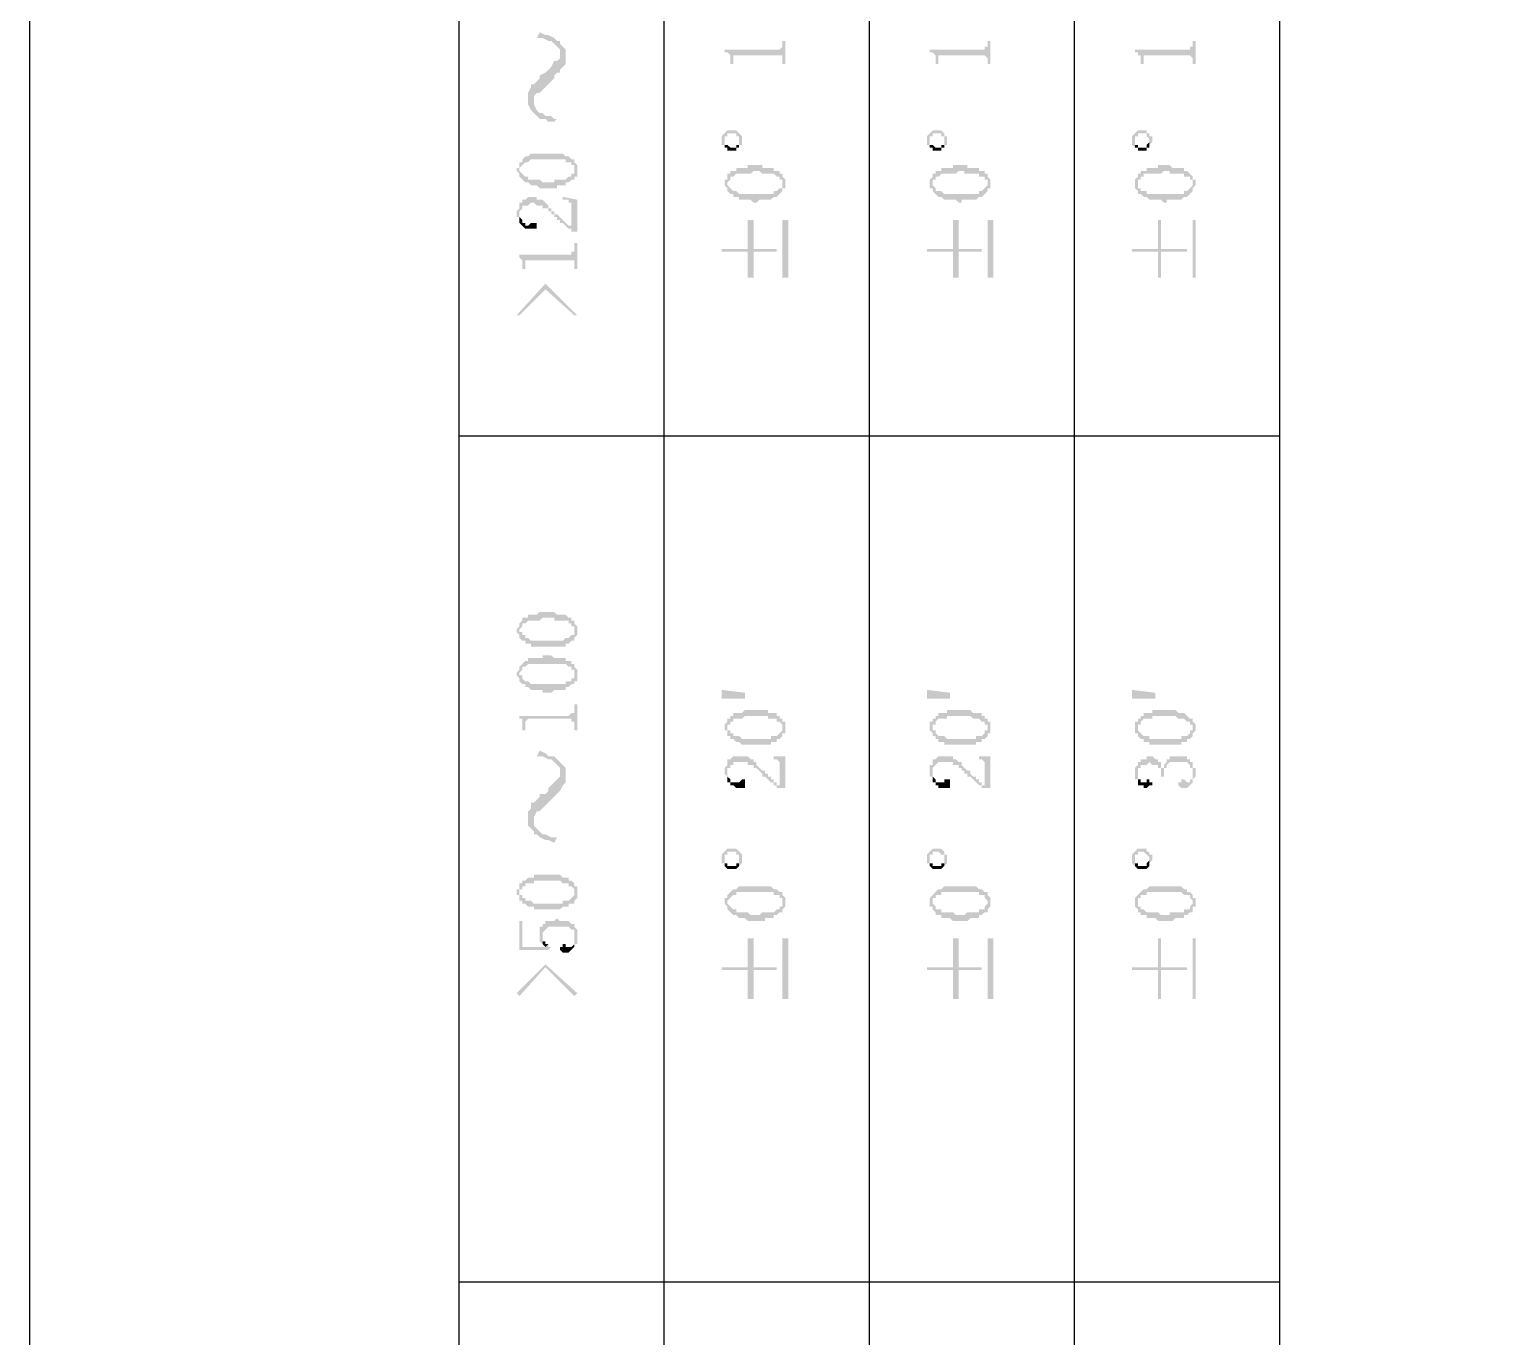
# Model space of a CAD drawing. Header units: inches. Extents: x 3613 to 8393, y -2205 to -794.
# Drawn here: x 4076.93 to 4099.86, y -1608.39 to -1587.97 of the extents above; entities that cross this region are included whole.
import ezdxf

# ---------------------------------------------------------------- set-up
doc = ezdxf.new("R2010")
doc.units = ezdxf.units.IN
doc.header["$MEASUREMENT"] = 0

msp = doc.modelspace()

# ---------------------------------------------------------------- hatches: boundary and pattern name
at = {"transparency": 33554559}
for points in [[(4084.852, -1588.101), (4084.942, -1588.101), (4085.032, -1588.147), (4085.077, -1588.147), (4085.123, -1588.192), (4085.123, -1588.192), (4085.168, -1588.237), (4085.213, -1588.282), (4085.213, -1588.643), (4085.213, -1588.598), (4085.258, -1588.553), (4085.303, -1588.508), (4085.303, -1588.282), (4085.258, -1588.237), (4085.213, -1588.192), (4085.213, -1588.147), (4085.168, -1588.147), (4085.123, -1588.101), (4085.032, -1588.056), (4084.987, -1588.056), (4084.897, -1588.011)], [(4087.785, -1588.282), (4087.785, -1588.327), (4087.83, -1588.327), (4087.876, -1588.372), (4087.876, -1588.417), (4087.876, -1588.508), (4087.921, -1588.508), (4087.921, -1588.417), (4087.921, -1588.372), (4088.688, -1588.372), (4088.688, -1588.417), (4088.688, -1588.508), (4088.733, -1588.508), (4088.733, -1588.147), (4088.688, -1588.147), (4088.688, -1588.192), (4088.688, -1588.237), (4088.688, -1588.237), (4088.643, -1588.282), (4088.598, -1588.282)], [(4090.99, -1588.282), (4090.99, -1588.327), (4091.035, -1588.327), (4091.08, -1588.372), (4091.08, -1588.417), (4091.08, -1588.508), (4091.125, -1588.508), (4091.125, -1588.417), (4091.125, -1588.372), (4091.847, -1588.372), (4091.892, -1588.417), (4091.892, -1588.508), (4091.937, -1588.508), (4091.937, -1588.147), (4091.892, -1588.147), (4091.892, -1588.192), (4091.892, -1588.237), (4091.847, -1588.237), (4091.847, -1588.282), (4091.802, -1588.282)], [(4094.194, -1588.282), (4094.194, -1588.327), (4094.239, -1588.327), (4094.239, -1588.372), (4094.284, -1588.372), (4094.284, -1588.417), (4094.284, -1588.508), (4094.329, -1588.508), (4094.329, -1588.417), (4094.329, -1588.372), (4095.052, -1588.372), (4095.097, -1588.417), (4095.097, -1588.508), (4095.142, -1588.508), (4095.142, -1588.147), (4095.097, -1588.147), (4095.097, -1588.192), (4095.097, -1588.237), (4095.052, -1588.237), (4095.052, -1588.282), (4095.006, -1588.282)], [(4084.716, -1589.049), (4084.716, -1589.14), (4084.761, -1589.23), (4084.807, -1589.275), (4084.807, -1589.094), (4084.807, -1589.004), (4084.852, -1588.959), (4084.897, -1588.959), (4084.942, -1588.914), (4084.987, -1588.869), (4085.032, -1588.824), (4085.077, -1588.778), (4085.123, -1588.733), (4085.123, -1588.688), (4085.168, -1588.643), (4085.213, -1588.643), (4085.213, -1588.372), (4085.213, -1588.417), (4085.168, -1588.463), (4085.123, -1588.463), (4085.077, -1588.553), (4085.032, -1588.598), (4085.032, -1588.598), (4084.987, -1588.643), (4084.897, -1588.688), (4084.897, -1588.733), (4084.852, -1588.778), (4084.807, -1588.824), (4084.761, -1588.824), (4084.761, -1588.869), (4084.716, -1588.959), (4084.716, -1589.004)], [(4084.807, -1589.275), (4084.807, -1589.275), (4084.852, -1589.32), (4084.897, -1589.365), (4084.987, -1589.365), (4085.032, -1589.41), (4085.123, -1589.41), (4085.168, -1589.365), (4085.123, -1589.365), (4085.077, -1589.32), (4084.987, -1589.32), (4084.942, -1589.275), (4084.897, -1589.275), (4084.852, -1589.23), (4084.807, -1589.14), (4084.807, -1589.094)], [(4087.74, -1589.681), (4087.74, -1589.726), (4087.74, -1589.771), (4087.785, -1589.771), (4087.785, -1589.816), (4087.785, -1589.681), (4087.785, -1589.636), (4087.83, -1589.636), (4087.83, -1589.591), (4087.966, -1589.591), (4087.966, -1589.636), (4088.011, -1589.636), (4088.011, -1589.681), (4088.011, -1589.816), (4088.011, -1589.771), (4088.056, -1589.771), (4088.056, -1589.726), (4088.056, -1589.681), (4088.056, -1589.636), (4088.056, -1589.636), (4088.011, -1589.591), (4088.011, -1589.591), (4087.966, -1589.546), (4087.83, -1589.546), (4087.785, -1589.591), (4087.785, -1589.591), (4087.74, -1589.636)], [(4090.945, -1589.681), (4090.945, -1589.726), (4090.945, -1589.771), (4090.99, -1589.771), (4090.99, -1589.816), (4090.99, -1589.681), (4090.99, -1589.636), (4091.035, -1589.636), (4091.035, -1589.591), (4091.17, -1589.591), (4091.17, -1589.636), (4091.215, -1589.636), (4091.215, -1589.681), (4091.215, -1589.816), (4091.215, -1589.771), (4091.26, -1589.771), (4091.26, -1589.726), (4091.26, -1589.681), (4091.26, -1589.636), (4091.215, -1589.636), (4091.215, -1589.591), (4091.215, -1589.591), (4091.17, -1589.546), (4091.035, -1589.546), (4090.99, -1589.591), (4090.99, -1589.591), (4090.945, -1589.636)], [(4094.149, -1589.681), (4094.149, -1589.726), (4094.149, -1589.771), (4094.149, -1589.771), (4094.194, -1589.816), (4094.194, -1589.681), (4094.194, -1589.636), (4094.239, -1589.636), (4094.239, -1589.591), (4094.375, -1589.591), (4094.375, -1589.636), (4094.375, -1589.636), (4094.42, -1589.681), (4094.42, -1589.816), (4094.42, -1589.771), (4094.42, -1589.771), (4094.465, -1589.726), (4094.465, -1589.681), (4094.465, -1589.636), (4094.42, -1589.636), (4094.42, -1589.591), (4094.375, -1589.591), (4094.375, -1589.546), (4094.239, -1589.546), (4094.194, -1589.591), (4094.194, -1589.591), (4094.149, -1589.636)], [(4087.785, -1589.816), (4087.83, -1589.816), (4087.83, -1589.862), (4087.966, -1589.862), (4087.966, -1589.816), (4088.011, -1589.816), (4088.011, -1589.681), (4088.011, -1589.726), (4088.011, -1589.771), (4087.966, -1589.771), (4087.966, -1589.816), (4087.876, -1589.816), (4087.83, -1589.771), (4087.785, -1589.771), (4087.785, -1589.681), (4087.785, -1589.681)], [(4090.99, -1589.816), (4091.035, -1589.816), (4091.035, -1589.862), (4091.17, -1589.862), (4091.17, -1589.816), (4091.215, -1589.816), (4091.215, -1589.681), (4091.215, -1589.726), (4091.215, -1589.771), (4091.17, -1589.771), (4091.17, -1589.816), (4091.08, -1589.816), (4091.035, -1589.771), (4090.99, -1589.771), (4090.99, -1589.681), (4090.99, -1589.681)], [(4094.194, -1589.816), (4094.239, -1589.816), (4094.239, -1589.862), (4094.375, -1589.862), (4094.375, -1589.816), (4094.42, -1589.816), (4094.42, -1589.681), (4094.42, -1589.726), (4094.42, -1589.726), (4094.375, -1589.771), (4094.375, -1589.816), (4094.239, -1589.816), (4094.239, -1589.771), (4094.194, -1589.771), (4094.194, -1589.681), (4094.194, -1589.681)], [(4084.536, -1590.178), (4084.536, -1590.178), (4084.581, -1590.223), (4084.581, -1590.268), (4084.581, -1590.132), (4084.581, -1590.132), (4084.626, -1590.087), (4084.626, -1590.087), (4084.671, -1590.042), (4084.716, -1590.042), (4084.761, -1589.997), (4085.303, -1589.997), (4085.303, -1590.042), (4085.393, -1590.042), (4085.393, -1590.087), (4085.438, -1590.087), (4085.438, -1590.132), (4085.438, -1590.178), (4085.438, -1589.997), (4085.393, -1589.997), (4085.348, -1589.952), (4085.303, -1589.952), (4085.258, -1589.907), (4084.761, -1589.907), (4084.716, -1589.952), (4084.671, -1589.952), (4084.626, -1589.997), (4084.626, -1590.042), (4084.581, -1590.042), (4084.581, -1590.132), (4084.536, -1590.132)], [(4084.581, -1590.268), (4084.626, -1590.313), (4084.626, -1590.313), (4084.671, -1590.358), (4084.716, -1590.358), (4084.761, -1590.403), (4084.852, -1590.403), (4084.897, -1590.448), (4085.168, -1590.448), (4085.168, -1590.403), (4085.303, -1590.403), (4085.303, -1590.358), (4085.348, -1590.358), (4085.393, -1590.313), (4085.438, -1590.313), (4085.438, -1590.268), (4085.484, -1590.268), (4085.484, -1590.223), (4085.484, -1590.178), (4085.484, -1590.132), (4085.484, -1590.087), (4085.484, -1590.087), (4085.438, -1590.042), (4085.438, -1590.178), (4085.438, -1590.223), (4085.393, -1590.223), (4085.393, -1590.268), (4085.348, -1590.268), (4085.303, -1590.313), (4085.123, -1590.313), (4085.123, -1590.358), (4084.942, -1590.358), (4084.897, -1590.313), (4084.716, -1590.313), (4084.716, -1590.268), (4084.671, -1590.268), (4084.626, -1590.223), (4084.626, -1590.223), (4084.581, -1590.178), (4084.581, -1590.178)], [(4087.785, -1590.358), (4087.785, -1590.403), (4087.785, -1590.403), (4087.83, -1590.448), (4087.83, -1590.493), (4087.83, -1590.358), (4087.83, -1590.358), (4087.876, -1590.313), (4087.876, -1590.268), (4087.921, -1590.268), (4087.966, -1590.223), (4088.191, -1590.223), (4088.237, -1590.178), (4088.327, -1590.178), (4088.372, -1590.223), (4088.553, -1590.223), (4088.598, -1590.268), (4088.643, -1590.268), (4088.643, -1590.313), (4088.688, -1590.313), (4088.688, -1590.358), (4088.688, -1590.223), (4088.643, -1590.223), (4088.643, -1590.178), (4088.553, -1590.178), (4088.553, -1590.132), (4088.372, -1590.132), (4088.372, -1590.087), (4088.146, -1590.087), (4088.146, -1590.132), (4087.966, -1590.132), (4087.966, -1590.178), (4087.876, -1590.178), (4087.876, -1590.223), (4087.83, -1590.223), (4087.83, -1590.268), (4087.83, -1590.313), (4087.785, -1590.313)], [(4087.83, -1590.493), (4087.876, -1590.539), (4087.921, -1590.539), (4087.921, -1590.584), (4088.011, -1590.584), (4088.011, -1590.629), (4088.191, -1590.629), (4088.237, -1590.674), (4088.282, -1590.674), (4088.327, -1590.629), (4088.507, -1590.629), (4088.553, -1590.584), (4088.598, -1590.584), (4088.643, -1590.539), (4088.643, -1590.539), (4088.688, -1590.493), (4088.688, -1590.448), (4088.733, -1590.448), (4088.733, -1590.403), (4088.733, -1590.358), (4088.733, -1590.313), (4088.733, -1590.313), (4088.688, -1590.268), (4088.688, -1590.403), (4088.688, -1590.448), (4088.643, -1590.448), (4088.598, -1590.493), (4088.553, -1590.493), (4088.553, -1590.539), (4088.011, -1590.539), (4087.966, -1590.493), (4087.921, -1590.493), (4087.876, -1590.448), (4087.876, -1590.448), (4087.83, -1590.403), (4087.83, -1590.358)], [(4090.99, -1590.358), (4090.99, -1590.403), (4090.99, -1590.448), (4091.035, -1590.448), (4091.035, -1590.493), (4091.035, -1590.358), (4091.035, -1590.313), (4091.08, -1590.313), (4091.08, -1590.268), (4091.125, -1590.268), (4091.17, -1590.223), (4091.396, -1590.223), (4091.441, -1590.178), (4091.531, -1590.178), (4091.531, -1590.223), (4091.757, -1590.223), (4091.757, -1590.268), (4091.847, -1590.268), (4091.847, -1590.313), (4091.892, -1590.313), (4091.892, -1590.358), (4091.892, -1590.223), (4091.847, -1590.223), (4091.847, -1590.178), (4091.757, -1590.178), (4091.757, -1590.132), (4091.576, -1590.132), (4091.576, -1590.087), (4091.351, -1590.087), (4091.351, -1590.132), (4091.17, -1590.132), (4091.17, -1590.178), (4091.08, -1590.178), (4091.08, -1590.223), (4091.035, -1590.223), (4091.035, -1590.268), (4091.035, -1590.268), (4090.99, -1590.313)], [(4091.035, -1590.493), (4091.08, -1590.539), (4091.08, -1590.539), (4091.125, -1590.584), (4091.17, -1590.584), (4091.215, -1590.629), (4091.396, -1590.629), (4091.441, -1590.674), (4091.486, -1590.674), (4091.486, -1590.629), (4091.712, -1590.629), (4091.757, -1590.584), (4091.802, -1590.584), (4091.847, -1590.539), (4091.847, -1590.539), (4091.892, -1590.493), (4091.892, -1590.448), (4091.937, -1590.448), (4091.937, -1590.403), (4091.937, -1590.358), (4091.937, -1590.313), (4091.937, -1590.313), (4091.892, -1590.268), (4091.892, -1590.403), (4091.892, -1590.403), (4091.847, -1590.448), (4091.847, -1590.448), (4091.802, -1590.493), (4091.757, -1590.493), (4091.757, -1590.539), (4091.215, -1590.539), (4091.17, -1590.493), (4091.08, -1590.493), (4091.08, -1590.448), (4091.08, -1590.448), (4091.035, -1590.403), (4091.035, -1590.358)], [(4094.194, -1590.358), (4094.194, -1590.403), (4094.194, -1590.448), (4094.194, -1590.448), (4094.239, -1590.493), (4094.239, -1590.358), (4094.239, -1590.313), (4094.284, -1590.313), (4094.284, -1590.268), (4094.329, -1590.268), (4094.329, -1590.223), (4094.6, -1590.223), (4094.645, -1590.178), (4094.736, -1590.178), (4094.736, -1590.223), (4094.961, -1590.223), (4094.961, -1590.268), (4095.052, -1590.268), (4095.052, -1590.313), (4095.097, -1590.313), (4095.097, -1590.358), (4095.097, -1590.268), (4095.052, -1590.223), (4095.052, -1590.223), (4095.006, -1590.178), (4094.961, -1590.178), (4094.961, -1590.132), (4094.781, -1590.132), (4094.736, -1590.087), (4094.555, -1590.087), (4094.555, -1590.132), (4094.375, -1590.132), (4094.375, -1590.178), (4094.284, -1590.178), (4094.284, -1590.223), (4094.239, -1590.223), (4094.239, -1590.268), (4094.239, -1590.268), (4094.194, -1590.313)], [(4094.239, -1590.493), (4094.239, -1590.539), (4094.284, -1590.539), (4094.329, -1590.584), (4094.375, -1590.584), (4094.42, -1590.629), (4094.6, -1590.629), (4094.645, -1590.674), (4094.691, -1590.674), (4094.691, -1590.629), (4094.916, -1590.629), (4094.961, -1590.584), (4095.006, -1590.584), (4095.052, -1590.539), (4095.052, -1590.539), (4095.097, -1590.493), (4095.097, -1590.448), (4095.097, -1590.448), (4095.142, -1590.403), (4095.142, -1590.358), (4095.142, -1590.313), (4095.097, -1590.313), (4095.097, -1590.268), (4095.097, -1590.403), (4095.097, -1590.403), (4095.052, -1590.448), (4095.052, -1590.448), (4095.006, -1590.493), (4094.961, -1590.493), (4094.961, -1590.539), (4094.375, -1590.539), (4094.375, -1590.493), (4094.284, -1590.493), (4094.284, -1590.448), (4094.239, -1590.448), (4094.239, -1590.403), (4094.239, -1590.358)], [(4084.536, -1590.855), (4084.536, -1590.9), (4084.581, -1590.9), (4084.581, -1590.99), (4084.581, -1590.855), (4084.581, -1590.809), (4084.581, -1590.809), (4084.626, -1590.764), (4084.626, -1590.719), (4084.716, -1590.719), (4084.761, -1590.674), (4084.807, -1590.674), (4084.852, -1590.719), (4084.942, -1590.719), (4084.942, -1590.764), (4085.032, -1590.764), (4085.032, -1590.809), (4085.077, -1590.809), (4085.077, -1590.855), (4085.123, -1590.855), (4085.123, -1590.9), (4085.168, -1590.9), (4085.168, -1590.945), (4085.213, -1590.945), (4085.213, -1590.99), (4085.258, -1590.99), (4085.303, -1591.035), (4085.303, -1591.035), (4085.348, -1591.08), (4085.393, -1591.08), (4085.393, -1591.125), (4085.393, -1591.035), (4085.348, -1591.035), (4085.303, -1590.99), (4085.303, -1590.99), (4085.258, -1590.945), (4085.258, -1590.945), (4085.213, -1590.9), (4085.213, -1590.9), (4085.168, -1590.855), (4085.123, -1590.855), (4085.123, -1590.809), (4085.077, -1590.809), (4085.077, -1590.764), (4085.032, -1590.764), (4085.032, -1590.719), (4085.032, -1590.719), (4084.987, -1590.674), (4084.987, -1590.674), (4084.942, -1590.629), (4084.852, -1590.629), (4084.852, -1590.584), (4084.716, -1590.584), (4084.671, -1590.629), (4084.626, -1590.629), (4084.626, -1590.674), (4084.581, -1590.674), (4084.581, -1590.719), (4084.581, -1590.764), (4084.581, -1590.764), (4084.536, -1590.809)], [(4085.258, -1590.584), (4085.258, -1590.629), (4085.348, -1590.629), (4085.348, -1590.674), (4085.393, -1590.674), (4085.393, -1590.719), (4085.393, -1591.125), (4085.484, -1591.125), (4085.484, -1590.629)], [(4084.581, -1590.99), (4084.581, -1590.99), (4084.626, -1591.035), (4084.626, -1591.035), (4084.671, -1591.08), (4084.852, -1591.08), (4084.852, -1590.99), (4084.761, -1590.99), (4084.716, -1591.035), (4084.671, -1591.035), (4084.671, -1590.99), (4084.626, -1590.99), (4084.626, -1590.945), (4084.626, -1590.945), (4084.581, -1590.9), (4084.581, -1590.855)], [(4087.74, -1591.396), (4087.74, -1591.441), (4088.146, -1591.441), (4088.146, -1591.847), (4088.237, -1591.847), (4088.237, -1591.441), (4088.598, -1591.441), (4088.598, -1591.396), (4088.237, -1591.396), (4088.237, -1590.945), (4088.146, -1590.945), (4088.146, -1591.396)], [(4088.778, -1591.847), (4088.778, -1590.945), (4088.688, -1590.945), (4088.688, -1591.847)], [(4090.945, -1591.396), (4090.945, -1591.441), (4091.351, -1591.441), (4091.351, -1591.847), (4091.441, -1591.847), (4091.441, -1591.441), (4091.802, -1591.441), (4091.802, -1591.396), (4091.441, -1591.396), (4091.441, -1590.945), (4091.351, -1590.945), (4091.351, -1591.396)], [(4091.983, -1591.847), (4091.983, -1590.945), (4091.892, -1590.945), (4091.892, -1591.847)], [(4094.149, -1591.396), (4094.149, -1591.441), (4094.555, -1591.441), (4094.555, -1591.847), (4094.6, -1591.847), (4094.6, -1591.441), (4095.006, -1591.441), (4095.006, -1591.396), (4094.6, -1591.396), (4094.6, -1590.945), (4094.555, -1590.945), (4094.555, -1591.396)], [(4095.142, -1591.847), (4095.142, -1590.945), (4095.097, -1590.945), (4095.097, -1591.847)], [(4084.536, -1591.486), (4084.581, -1591.486), (4084.581, -1591.532), (4084.581, -1591.532), (4084.626, -1591.577), (4084.626, -1591.622), (4084.626, -1591.712), (4084.671, -1591.712), (4084.671, -1591.577), (4085.438, -1591.577), (4085.438, -1591.622), (4085.438, -1591.712), (4085.484, -1591.712), (4085.484, -1591.306), (4085.438, -1591.306), (4085.438, -1591.396), (4085.438, -1591.441), (4085.393, -1591.441), (4085.393, -1591.486), (4085.348, -1591.486)], [(4084.536, -1592.434), (4084.581, -1592.434), (4084.987, -1592.028), (4085.438, -1592.434), (4085.484, -1592.434), (4084.987, -1591.938)], [(4084.536, -1597.339), (4084.536, -1597.385), (4084.536, -1597.385), (4084.581, -1597.43), (4084.581, -1597.475), (4084.581, -1597.339), (4084.581, -1597.339), (4084.626, -1597.294), (4084.626, -1597.249), (4084.671, -1597.249), (4084.716, -1597.204), (4084.897, -1597.204), (4084.942, -1597.159), (4085.123, -1597.159), (4085.123, -1597.204), (4085.348, -1597.204), (4085.348, -1597.249), (4085.393, -1597.249), (4085.393, -1597.294), (4085.438, -1597.294), (4085.438, -1597.339), (4085.438, -1597.204), (4085.393, -1597.204), (4085.393, -1597.159), (4085.348, -1597.159), (4085.303, -1597.114), (4085.168, -1597.114), (4085.123, -1597.069), (4084.897, -1597.069), (4084.852, -1597.114), (4084.716, -1597.114), (4084.716, -1597.159), (4084.626, -1597.159), (4084.626, -1597.204), (4084.626, -1597.204), (4084.581, -1597.249), (4084.581, -1597.294), (4084.581, -1597.294)], [(4084.581, -1597.475), (4084.626, -1597.52), (4084.671, -1597.52), (4084.671, -1597.565), (4084.761, -1597.565), (4084.761, -1597.61), (4085.303, -1597.61), (4085.303, -1597.565), (4085.348, -1597.565), (4085.393, -1597.52), (4085.438, -1597.52), (4085.438, -1597.475), (4085.438, -1597.475), (4085.484, -1597.43), (4085.484, -1597.385), (4085.484, -1597.339), (4085.484, -1597.294), (4085.484, -1597.294), (4085.438, -1597.249), (4085.438, -1597.385), (4085.438, -1597.43), (4085.393, -1597.43), (4085.348, -1597.475), (4085.303, -1597.475), (4085.258, -1597.52), (4084.761, -1597.52), (4084.716, -1597.475), (4084.671, -1597.475), (4084.671, -1597.43), (4084.626, -1597.43), (4084.626, -1597.385), (4084.581, -1597.385), (4084.581, -1597.339)], [(4084.536, -1598.016), (4084.536, -1598.062), (4084.536, -1598.062), (4084.581, -1598.107), (4084.581, -1598.152), (4084.581, -1598.016), (4084.581, -1598.016), (4084.626, -1597.971), (4084.626, -1597.926), (4084.671, -1597.926), (4084.716, -1597.881), (4085.303, -1597.881), (4085.348, -1597.926), (4085.393, -1597.926), (4085.393, -1597.971), (4085.438, -1597.971), (4085.438, -1598.016), (4085.438, -1597.881), (4085.393, -1597.881), (4085.393, -1597.836), (4085.303, -1597.836), (4085.303, -1597.791), (4085.123, -1597.791), (4085.077, -1597.746), (4084.942, -1597.746), (4084.942, -1597.791), (4084.716, -1597.791), (4084.716, -1597.836), (4084.671, -1597.836), (4084.626, -1597.881), (4084.626, -1597.881), (4084.581, -1597.926), (4084.581, -1597.971), (4084.581, -1597.971)], [(4084.581, -1598.152), (4084.626, -1598.197), (4084.671, -1598.197), (4084.671, -1598.242), (4084.716, -1598.242), (4084.761, -1598.287), (4084.942, -1598.287), (4084.942, -1598.332), (4085.077, -1598.332), (4085.123, -1598.287), (4085.303, -1598.287), (4085.303, -1598.242), (4085.348, -1598.242), (4085.393, -1598.197), (4085.438, -1598.197), (4085.438, -1598.152), (4085.484, -1598.152), (4085.484, -1598.107), (4085.484, -1598.016), (4085.484, -1597.971), (4085.484, -1597.971), (4085.438, -1597.926), (4085.438, -1598.062), (4085.438, -1598.107), (4085.393, -1598.107), (4085.393, -1598.152), (4085.303, -1598.152), (4085.303, -1598.197), (4084.761, -1598.197), (4084.716, -1598.152), (4084.671, -1598.152), (4084.626, -1598.107), (4084.626, -1598.062), (4084.581, -1598.062), (4084.581, -1598.016)], [(4087.74, -1598.287), (4088.101, -1598.332), (4088.101, -1598.423), (4087.74, -1598.423)], [(4090.945, -1598.287), (4091.306, -1598.332), (4091.306, -1598.423), (4090.945, -1598.423)], [(4094.149, -1598.287), (4094.51, -1598.332), (4094.51, -1598.423), (4094.149, -1598.423)], [(4084.536, -1598.693), (4084.581, -1598.693), (4084.581, -1598.738), (4084.626, -1598.738), (4084.626, -1598.784), (4084.626, -1598.919), (4084.671, -1598.919), (4084.671, -1598.784), (4084.671, -1598.784), (4084.716, -1598.738), (4085.393, -1598.738), (4085.393, -1598.784), (4085.438, -1598.784), (4085.438, -1598.919), (4085.484, -1598.919), (4085.484, -1598.513), (4085.438, -1598.513), (4085.438, -1598.603), (4085.438, -1598.648), (4085.393, -1598.648), (4085.348, -1598.693)], [(4087.785, -1598.874), (4087.785, -1598.919), (4087.83, -1598.919), (4087.83, -1598.964), (4087.83, -1599.009), (4087.83, -1598.874), (4087.83, -1598.829), (4087.876, -1598.829), (4087.876, -1598.784), (4087.921, -1598.784), (4087.921, -1598.738), (4088.056, -1598.738), (4088.101, -1598.693), (4088.462, -1598.693), (4088.462, -1598.738), (4088.598, -1598.738), (4088.598, -1598.784), (4088.643, -1598.784), (4088.688, -1598.829), (4088.688, -1598.874), (4088.688, -1598.738), (4088.643, -1598.738), (4088.643, -1598.693), (4088.598, -1598.693), (4088.598, -1598.648), (4088.462, -1598.648), (4088.462, -1598.603), (4088.101, -1598.603), (4088.056, -1598.648), (4087.921, -1598.648), (4087.921, -1598.693), (4087.876, -1598.693), (4087.876, -1598.738), (4087.83, -1598.738), (4087.83, -1598.784), (4087.83, -1598.784), (4087.785, -1598.829)], [(4087.83, -1599.009), (4087.876, -1599.009), (4087.876, -1599.054), (4087.921, -1599.054), (4087.966, -1599.1), (4088.011, -1599.1), (4088.056, -1599.145), (4088.507, -1599.145), (4088.507, -1599.1), (4088.598, -1599.1), (4088.598, -1599.054), (4088.643, -1599.054), (4088.688, -1599.009), (4088.688, -1598.964), (4088.733, -1598.964), (4088.733, -1598.919), (4088.733, -1598.874), (4088.733, -1598.829), (4088.733, -1598.784), (4088.688, -1598.784), (4088.688, -1598.738), (4088.688, -1598.919), (4088.688, -1598.919), (4088.643, -1598.964), (4088.643, -1598.964), (4088.598, -1599.009), (4088.507, -1599.009), (4088.507, -1599.054), (4088.056, -1599.054), (4088.011, -1599.009), (4087.921, -1599.009), (4087.921, -1598.964), (4087.876, -1598.964), (4087.876, -1598.919), (4087.83, -1598.919), (4087.83, -1598.874)], [(4090.99, -1598.874), (4090.99, -1598.919), (4090.99, -1598.919), (4091.035, -1598.964), (4091.035, -1599.009), (4091.035, -1598.874), (4091.035, -1598.829), (4091.08, -1598.829), (4091.08, -1598.784), (4091.08, -1598.784), (4091.125, -1598.738), (4091.26, -1598.738), (4091.26, -1598.693), (4091.622, -1598.693), (4091.667, -1598.738), (4091.757, -1598.738), (4091.802, -1598.784), (4091.847, -1598.784), (4091.847, -1598.829), (4091.892, -1598.829), (4091.892, -1598.874), (4091.892, -1598.738), (4091.847, -1598.738), (4091.847, -1598.693), (4091.802, -1598.693), (4091.802, -1598.648), (4091.667, -1598.648), (4091.622, -1598.603), (4091.26, -1598.603), (4091.26, -1598.648), (4091.125, -1598.648), (4091.125, -1598.693), (4091.08, -1598.693), (4091.08, -1598.738), (4091.035, -1598.738), (4091.035, -1598.784), (4090.99, -1598.784)], [(4091.035, -1599.009), (4091.08, -1599.009), (4091.08, -1599.054), (4091.125, -1599.054), (4091.125, -1599.1), (4091.215, -1599.1), (4091.215, -1599.145), (4091.712, -1599.145), (4091.712, -1599.1), (4091.802, -1599.1), (4091.802, -1599.054), (4091.847, -1599.054), (4091.892, -1599.009), (4091.892, -1598.964), (4091.937, -1598.964), (4091.937, -1598.919), (4091.937, -1598.874), (4091.937, -1598.829), (4091.937, -1598.784), (4091.892, -1598.784), (4091.892, -1598.738), (4091.892, -1598.919), (4091.847, -1598.919), (4091.847, -1598.964), (4091.847, -1598.964), (4091.802, -1599.009), (4091.712, -1599.009), (4091.712, -1599.054), (4091.26, -1599.054), (4091.215, -1599.009), (4091.125, -1599.009), (4091.08, -1598.964), (4091.08, -1598.919), (4091.035, -1598.919), (4091.035, -1598.874)], [(4094.194, -1598.874), (4094.194, -1598.919), (4094.194, -1598.964), (4094.239, -1598.964), (4094.239, -1599.009), (4094.239, -1598.874), (4094.239, -1598.829), (4094.284, -1598.829), (4094.284, -1598.784), (4094.284, -1598.784), (4094.329, -1598.738), (4094.465, -1598.738), (4094.465, -1598.693), (4094.826, -1598.693), (4094.871, -1598.738), (4094.961, -1598.738), (4095.006, -1598.784), (4095.052, -1598.784), (4095.052, -1598.829), (4095.097, -1598.829), (4095.097, -1598.874), (4095.097, -1598.738), (4095.052, -1598.738), (4095.006, -1598.693), (4095.006, -1598.693), (4094.961, -1598.648), (4094.871, -1598.648), (4094.826, -1598.603), (4094.465, -1598.603), (4094.465, -1598.648), (4094.329, -1598.648), (4094.329, -1598.693), (4094.284, -1598.693), (4094.284, -1598.738), (4094.239, -1598.738), (4094.239, -1598.784), (4094.194, -1598.784)], [(4094.239, -1599.009), (4094.239, -1599.009), (4094.284, -1599.054), (4094.329, -1599.054), (4094.329, -1599.1), (4094.42, -1599.1), (4094.42, -1599.145), (4094.916, -1599.145), (4094.916, -1599.1), (4095.006, -1599.1), (4095.006, -1599.054), (4095.052, -1599.054), (4095.097, -1599.009), (4095.097, -1598.964), (4095.097, -1598.964), (4095.142, -1598.919), (4095.142, -1598.874), (4095.142, -1598.829), (4095.142, -1598.829), (4095.097, -1598.784), (4095.097, -1598.738), (4095.097, -1598.919), (4095.052, -1598.919), (4095.052, -1598.964), (4095.052, -1598.964), (4095.006, -1599.009), (4094.916, -1599.009), (4094.916, -1599.054), (4094.42, -1599.054), (4094.42, -1599.009), (4094.329, -1599.009), (4094.284, -1598.964), (4094.284, -1598.964), (4094.239, -1598.919), (4094.239, -1598.874)], [(4084.852, -1599.325), (4084.942, -1599.325), (4085.032, -1599.37), (4085.077, -1599.37), (4085.123, -1599.415), (4085.123, -1599.415), (4085.168, -1599.461), (4085.213, -1599.506), (4085.213, -1599.867), (4085.213, -1599.867), (4085.258, -1599.777), (4085.303, -1599.731), (4085.303, -1599.506), (4085.258, -1599.461), (4085.213, -1599.415), (4085.213, -1599.415), (4085.168, -1599.37), (4085.123, -1599.325), (4085.032, -1599.325), (4084.987, -1599.28), (4084.897, -1599.235)], [(4087.785, -1599.551), (4087.785, -1599.596), (4087.785, -1599.596), (4087.83, -1599.641), (4087.83, -1599.686), (4087.83, -1599.551), (4087.83, -1599.506), (4087.876, -1599.506), (4087.876, -1599.461), (4087.921, -1599.461), (4087.921, -1599.415), (4088.146, -1599.415), (4088.146, -1599.461), (4088.237, -1599.461), (4088.237, -1599.506), (4088.282, -1599.506), (4088.327, -1599.551), (4088.327, -1599.551), (4088.372, -1599.596), (4088.372, -1599.641), (4088.417, -1599.641), (4088.462, -1599.686), (4088.462, -1599.686), (4088.507, -1599.731), (4088.553, -1599.731), (4088.553, -1599.777), (4088.598, -1599.777), (4088.598, -1599.822), (4088.643, -1599.822), (4088.643, -1599.777), (4088.598, -1599.777), (4088.598, -1599.731), (4088.553, -1599.731), (4088.553, -1599.686), (4088.507, -1599.686), (4088.507, -1599.641), (4088.462, -1599.641), (4088.462, -1599.596), (4088.417, -1599.596), (4088.417, -1599.551), (4088.372, -1599.551), (4088.327, -1599.506), (4088.327, -1599.506), (4088.282, -1599.461), (4088.282, -1599.415), (4088.237, -1599.415), (4088.237, -1599.37), (4088.191, -1599.37), (4088.146, -1599.325), (4087.921, -1599.325), (4087.876, -1599.37), (4087.83, -1599.37), (4087.83, -1599.415), (4087.83, -1599.461), (4087.83, -1599.461), (4087.785, -1599.506)], [(4088.507, -1599.325), (4088.553, -1599.325), (4088.553, -1599.37), (4088.598, -1599.37), (4088.643, -1599.415), (4088.643, -1599.822), (4088.733, -1599.822), (4088.733, -1599.325)], [(4090.99, -1599.551), (4090.99, -1599.596), (4090.99, -1599.641), (4091.035, -1599.641), (4091.035, -1599.686), (4091.035, -1599.551), (4091.035, -1599.506), (4091.035, -1599.506), (4091.08, -1599.461), (4091.08, -1599.461), (4091.125, -1599.415), (4091.351, -1599.415), (4091.351, -1599.461), (4091.441, -1599.461), (4091.441, -1599.506), (4091.486, -1599.506), (4091.486, -1599.551), (4091.531, -1599.551), (4091.531, -1599.596), (4091.576, -1599.596), (4091.576, -1599.641), (4091.622, -1599.641), (4091.667, -1599.686), (4091.667, -1599.686), (4091.712, -1599.731), (4091.712, -1599.731), (4091.757, -1599.777), (4091.802, -1599.777), (4091.802, -1599.822), (4091.847, -1599.822), (4091.847, -1599.777), (4091.802, -1599.777), (4091.802, -1599.731), (4091.757, -1599.731), (4091.757, -1599.686), (4091.712, -1599.686), (4091.712, -1599.641), (4091.667, -1599.641), (4091.622, -1599.596), (4091.622, -1599.551), (4091.576, -1599.551), (4091.531, -1599.506), (4091.531, -1599.506), (4091.486, -1599.461), (4091.486, -1599.415), (4091.441, -1599.415), (4091.396, -1599.37), (4091.351, -1599.37), (4091.351, -1599.325), (4091.125, -1599.325), (4091.08, -1599.37), (4091.035, -1599.37), (4091.035, -1599.415), (4091.035, -1599.461), (4090.99, -1599.461)], [(4091.712, -1599.325), (4091.757, -1599.325), (4091.757, -1599.37), (4091.802, -1599.37), (4091.847, -1599.415), (4091.847, -1599.822), (4091.937, -1599.822), (4091.937, -1599.325)], [(4094.194, -1599.596), (4094.194, -1599.686), (4094.239, -1599.686), (4094.239, -1599.596), (4094.239, -1599.551), (4094.239, -1599.506), (4094.284, -1599.506), (4094.284, -1599.461), (4094.375, -1599.461), (4094.42, -1599.415), (4094.465, -1599.461), (4094.555, -1599.461), (4094.555, -1599.506), (4094.6, -1599.506), (4094.6, -1599.551), (4094.6, -1599.596), (4094.6, -1599.641), (4094.645, -1599.641), (4094.645, -1599.596), (4094.645, -1599.506), (4094.691, -1599.506), (4094.691, -1599.461), (4094.691, -1599.461), (4094.736, -1599.415), (4095.006, -1599.415), (4095.052, -1599.461), (4095.052, -1599.506), (4095.097, -1599.506), (4095.097, -1599.551), (4095.097, -1599.596), (4095.097, -1599.415), (4095.052, -1599.415), (4095.052, -1599.37), (4095.006, -1599.37), (4095.006, -1599.325), (4094.736, -1599.325), (4094.736, -1599.37), (4094.691, -1599.37), (4094.691, -1599.415), (4094.691, -1599.415), (4094.645, -1599.461), (4094.645, -1599.506), (4094.6, -1599.506), (4094.6, -1599.415), (4094.555, -1599.415), (4094.555, -1599.37), (4094.51, -1599.37), (4094.465, -1599.325), (4094.375, -1599.325), (4094.375, -1599.37), (4094.284, -1599.37), (4094.284, -1599.415), (4094.239, -1599.415), (4094.239, -1599.461), (4094.239, -1599.461), (4094.194, -1599.506), (4094.194, -1599.551)], [(4084.716, -1600.273), (4084.716, -1600.408), (4084.761, -1600.454), (4084.807, -1600.499), (4084.807, -1600.318), (4084.807, -1600.273), (4084.852, -1600.183), (4084.897, -1600.183), (4084.942, -1600.138), (4084.987, -1600.092), (4085.032, -1600.047), (4085.077, -1600.002), (4085.123, -1599.957), (4085.123, -1599.957), (4085.168, -1599.912), (4085.213, -1599.867), (4085.213, -1599.596), (4085.213, -1599.641), (4085.168, -1599.686), (4085.123, -1599.731), (4085.077, -1599.777), (4085.032, -1599.822), (4085.032, -1599.867), (4084.987, -1599.912), (4084.897, -1599.912), (4084.897, -1599.957), (4084.852, -1600.002), (4084.807, -1600.047), (4084.761, -1600.047), (4084.761, -1600.138), (4084.716, -1600.183), (4084.716, -1600.228)], [(4087.83, -1599.686), (4087.83, -1599.731), (4087.876, -1599.731), (4087.876, -1599.777), (4087.921, -1599.777), (4087.966, -1599.822), (4088.101, -1599.822), (4088.101, -1599.731), (4088.101, -1599.686), (4088.056, -1599.686), (4088.011, -1599.731), (4087.876, -1599.731), (4087.876, -1599.686), (4087.876, -1599.686), (4087.83, -1599.641), (4087.83, -1599.596), (4087.83, -1599.596)], [(4091.035, -1599.686), (4091.035, -1599.731), (4091.08, -1599.731), (4091.08, -1599.777), (4091.125, -1599.777), (4091.125, -1599.822), (4091.306, -1599.822), (4091.306, -1599.731), (4091.306, -1599.686), (4091.215, -1599.686), (4091.215, -1599.731), (4091.08, -1599.731), (4091.08, -1599.686), (4091.08, -1599.686), (4091.035, -1599.641), (4091.035, -1599.596), (4091.035, -1599.596)], [(4094.239, -1599.686), (4094.239, -1599.731), (4094.239, -1599.777), (4094.329, -1599.777), (4094.329, -1599.822), (4094.375, -1599.822), (4094.42, -1599.777), (4094.465, -1599.777), (4094.465, -1599.731), (4094.42, -1599.731), (4094.42, -1599.686), (4094.375, -1599.686), (4094.375, -1599.731), (4094.284, -1599.731), (4094.284, -1599.686), (4094.239, -1599.686), (4094.239, -1599.641), (4094.239, -1599.596)], [(4094.871, -1599.777), (4094.871, -1599.777), (4094.916, -1599.822), (4095.006, -1599.822), (4095.052, -1599.777), (4095.052, -1599.777), (4095.097, -1599.731), (4095.097, -1599.686), (4095.097, -1599.686), (4095.142, -1599.641), (4095.142, -1599.596), (4095.142, -1599.551), (4095.142, -1599.506), (4095.097, -1599.506), (4095.097, -1599.461), (4095.097, -1599.596), (4095.097, -1599.641), (4095.097, -1599.686), (4095.052, -1599.686), (4095.052, -1599.731), (4095.006, -1599.731), (4094.961, -1599.686), (4094.916, -1599.686), (4094.916, -1599.731), (4094.871, -1599.731)], [(4084.807, -1600.499), (4084.807, -1600.544), (4084.852, -1600.544), (4084.897, -1600.589), (4084.987, -1600.634), (4085.032, -1600.634), (4085.123, -1600.679), (4085.168, -1600.589), (4085.077, -1600.589), (4084.987, -1600.544), (4084.942, -1600.544), (4084.897, -1600.499), (4084.897, -1600.499), (4084.852, -1600.454), (4084.807, -1600.408), (4084.807, -1600.318)], [(4087.74, -1600.905), (4087.74, -1600.995), (4087.785, -1600.995), (4087.785, -1601.04), (4087.785, -1600.86), (4087.83, -1600.86), (4087.83, -1600.815), (4087.966, -1600.815), (4087.966, -1600.86), (4088.011, -1600.86), (4088.011, -1600.905), (4088.011, -1601.04), (4088.011, -1601.04), (4088.056, -1600.995), (4088.056, -1600.95), (4088.056, -1600.86), (4088.056, -1600.86), (4088.011, -1600.815), (4088.011, -1600.815), (4087.966, -1600.769), (4087.83, -1600.769), (4087.785, -1600.815), (4087.785, -1600.815), (4087.74, -1600.86)], [(4090.945, -1600.905), (4090.945, -1600.995), (4090.99, -1600.995), (4090.99, -1601.04), (4090.99, -1600.86), (4091.035, -1600.86), (4091.035, -1600.815), (4091.125, -1600.815), (4091.17, -1600.86), (4091.215, -1600.86), (4091.215, -1600.905), (4091.215, -1601.04), (4091.215, -1601.04), (4091.26, -1600.995), (4091.26, -1600.95), (4091.26, -1600.86), (4091.215, -1600.86), (4091.215, -1600.815), (4091.215, -1600.815), (4091.17, -1600.769), (4091.035, -1600.769), (4090.99, -1600.815), (4090.99, -1600.815), (4090.945, -1600.86)], [(4094.149, -1600.905), (4094.149, -1600.995), (4094.149, -1600.995), (4094.194, -1601.04), (4094.194, -1600.86), (4094.239, -1600.86), (4094.239, -1600.815), (4094.329, -1600.815), (4094.375, -1600.86), (4094.375, -1600.86), (4094.42, -1600.905), (4094.42, -1601.04), (4094.42, -1600.995), (4094.465, -1600.95), (4094.465, -1600.86), (4094.42, -1600.86), (4094.42, -1600.815), (4094.375, -1600.815), (4094.375, -1600.769), (4094.239, -1600.769), (4094.194, -1600.815), (4094.194, -1600.815), (4094.149, -1600.86)], [(4087.785, -1601.04), (4087.785, -1601.04), (4087.83, -1601.085), (4087.966, -1601.085), (4088.011, -1601.04), (4088.011, -1600.905), (4088.011, -1600.95), (4088.011, -1600.995), (4087.966, -1600.995), (4087.966, -1601.04), (4087.83, -1601.04), (4087.83, -1600.995), (4087.785, -1600.995), (4087.785, -1600.95), (4087.785, -1600.95)], [(4090.99, -1601.04), (4090.99, -1601.04), (4091.035, -1601.085), (4091.17, -1601.085), (4091.215, -1601.04), (4091.215, -1600.905), (4091.215, -1600.95), (4091.215, -1600.995), (4091.17, -1600.995), (4091.17, -1601.04), (4091.035, -1601.04), (4091.035, -1600.995), (4090.99, -1600.995), (4090.99, -1600.95), (4090.99, -1600.95)], [(4094.194, -1601.04), (4094.194, -1601.04), (4094.239, -1601.085), (4094.375, -1601.085), (4094.42, -1601.04), (4094.42, -1600.905), (4094.42, -1600.95), (4094.42, -1600.95), (4094.375, -1600.995), (4094.375, -1601.04), (4094.239, -1601.04), (4094.239, -1600.995), (4094.194, -1600.995), (4094.194, -1600.95), (4094.194, -1600.95)], [(4084.536, -1601.446), (4084.536, -1601.492), (4084.581, -1601.492), (4084.581, -1601.537), (4084.581, -1601.582), (4084.581, -1601.446), (4084.581, -1601.401), (4084.626, -1601.401), (4084.626, -1601.356), (4084.671, -1601.356), (4084.671, -1601.311), (4084.807, -1601.311), (4084.807, -1601.266), (4085.213, -1601.266), (4085.258, -1601.311), (4085.348, -1601.311), (4085.348, -1601.356), (4085.393, -1601.356), (4085.438, -1601.401), (4085.438, -1601.446), (4085.438, -1601.311), (4085.438, -1601.311), (4085.393, -1601.266), (4085.348, -1601.266), (4085.348, -1601.221), (4085.258, -1601.221), (4085.213, -1601.176), (4084.807, -1601.176), (4084.807, -1601.221), (4084.716, -1601.221), (4084.671, -1601.266), (4084.626, -1601.266), (4084.626, -1601.311), (4084.581, -1601.311), (4084.581, -1601.356), (4084.581, -1601.401), (4084.536, -1601.401)], [(4084.581, -1601.582), (4084.626, -1601.582), (4084.626, -1601.627), (4084.671, -1601.627), (4084.716, -1601.672), (4084.807, -1601.672), (4084.807, -1601.717), (4085.213, -1601.717), (4085.258, -1601.672), (4085.348, -1601.672), (4085.348, -1601.627), (4085.438, -1601.627), (4085.438, -1601.582), (4085.438, -1601.582), (4085.484, -1601.537), (4085.484, -1601.492), (4085.484, -1601.446), (4085.484, -1601.401), (4085.484, -1601.356), (4085.438, -1601.356), (4085.438, -1601.311), (4085.438, -1601.446), (4085.438, -1601.492), (4085.438, -1601.492), (4085.393, -1601.537), (4085.393, -1601.537), (4085.348, -1601.582), (4085.258, -1601.582), (4085.258, -1601.627), (4084.807, -1601.627), (4084.761, -1601.582), (4084.671, -1601.582), (4084.671, -1601.537), (4084.626, -1601.537), (4084.626, -1601.492), (4084.581, -1601.492), (4084.581, -1601.446)], [(4087.785, -1601.627), (4087.785, -1601.627), (4087.83, -1601.672), (4087.83, -1601.717), (4087.83, -1601.582), (4087.83, -1601.582), (4087.876, -1601.537), (4087.876, -1601.537), (4087.921, -1601.492), (4087.966, -1601.492), (4087.966, -1601.446), (4088.553, -1601.446), (4088.553, -1601.492), (4088.643, -1601.492), (4088.643, -1601.537), (4088.688, -1601.537), (4088.688, -1601.582), (4088.688, -1601.627), (4088.688, -1601.446), (4088.643, -1601.446), (4088.598, -1601.401), (4088.553, -1601.401), (4088.507, -1601.356), (4088.011, -1601.356), (4087.966, -1601.401), (4087.921, -1601.401), (4087.876, -1601.446), (4087.876, -1601.446), (4087.83, -1601.492), (4087.83, -1601.537), (4087.785, -1601.537), (4087.785, -1601.582)], [(4087.83, -1601.717), (4087.876, -1601.762), (4087.876, -1601.762), (4087.921, -1601.807), (4087.966, -1601.807), (4088.011, -1601.853), (4088.101, -1601.853), (4088.146, -1601.898), (4088.417, -1601.898), (4088.417, -1601.853), (4088.553, -1601.853), (4088.553, -1601.807), (4088.598, -1601.807), (4088.643, -1601.762), (4088.688, -1601.762), (4088.688, -1601.717), (4088.688, -1601.717), (4088.733, -1601.672), (4088.733, -1601.627), (4088.733, -1601.582), (4088.733, -1601.537), (4088.733, -1601.537), (4088.688, -1601.492), (4088.688, -1601.627), (4088.688, -1601.672), (4088.643, -1601.672), (4088.643, -1601.717), (4088.598, -1601.717), (4088.553, -1601.762), (4088.372, -1601.762), (4088.327, -1601.807), (4088.191, -1601.807), (4088.146, -1601.762), (4087.966, -1601.762), (4087.966, -1601.717), (4087.921, -1601.717), (4087.876, -1601.672), (4087.876, -1601.672), (4087.83, -1601.627), (4087.83, -1601.627)], [(4090.99, -1601.627), (4090.99, -1601.672), (4091.035, -1601.672), (4091.035, -1601.717), (4091.035, -1601.582), (4091.035, -1601.537), (4091.08, -1601.537), (4091.08, -1601.492), (4091.17, -1601.492), (4091.17, -1601.446), (4091.757, -1601.446), (4091.757, -1601.492), (4091.847, -1601.492), (4091.847, -1601.537), (4091.847, -1601.537), (4091.892, -1601.582), (4091.892, -1601.627), (4091.892, -1601.446), (4091.847, -1601.446), (4091.802, -1601.401), (4091.757, -1601.401), (4091.712, -1601.356), (4091.215, -1601.356), (4091.17, -1601.401), (4091.125, -1601.401), (4091.08, -1601.446), (4091.08, -1601.446), (4091.035, -1601.492), (4091.035, -1601.492), (4090.99, -1601.537), (4090.99, -1601.582)], [(4091.035, -1601.717), (4091.08, -1601.762), (4091.08, -1601.807), (4091.17, -1601.807), (4091.17, -1601.853), (4091.306, -1601.853), (4091.351, -1601.898), (4091.576, -1601.898), (4091.622, -1601.853), (4091.757, -1601.853), (4091.757, -1601.807), (4091.802, -1601.807), (4091.847, -1601.762), (4091.892, -1601.762), (4091.892, -1601.717), (4091.892, -1601.717), (4091.937, -1601.672), (4091.937, -1601.627), (4091.937, -1601.582), (4091.937, -1601.537), (4091.937, -1601.537), (4091.892, -1601.492), (4091.892, -1601.627), (4091.892, -1601.627), (4091.847, -1601.672), (4091.847, -1601.717), (4091.757, -1601.717), (4091.757, -1601.762), (4091.576, -1601.762), (4091.531, -1601.807), (4091.396, -1601.807), (4091.351, -1601.762), (4091.17, -1601.762), (4091.17, -1601.717), (4091.08, -1601.717), (4091.08, -1601.672), (4091.08, -1601.672), (4091.035, -1601.627), (4091.035, -1601.627)], [(4094.194, -1601.627), (4094.194, -1601.672), (4094.194, -1601.672), (4094.239, -1601.717), (4094.239, -1601.582), (4094.239, -1601.537), (4094.284, -1601.537), (4094.284, -1601.492), (4094.375, -1601.492), (4094.375, -1601.446), (4094.916, -1601.446), (4094.961, -1601.492), (4095.052, -1601.492), (4095.052, -1601.537), (4095.052, -1601.537), (4095.097, -1601.582), (4095.097, -1601.627), (4095.097, -1601.492), (4095.052, -1601.446), (4095.006, -1601.446), (4095.006, -1601.401), (4094.961, -1601.401), (4094.916, -1601.356), (4094.42, -1601.356), (4094.375, -1601.401), (4094.329, -1601.401), (4094.284, -1601.446), (4094.284, -1601.446), (4094.239, -1601.492), (4094.239, -1601.492), (4094.194, -1601.537), (4094.194, -1601.582)], [(4094.239, -1601.717), (4094.239, -1601.762), (4094.284, -1601.762), (4094.284, -1601.807), (4094.375, -1601.807), (4094.375, -1601.853), (4094.51, -1601.853), (4094.555, -1601.898), (4094.781, -1601.898), (4094.826, -1601.853), (4094.961, -1601.853), (4094.961, -1601.807), (4095.006, -1601.807), (4095.052, -1601.762), (4095.097, -1601.762), (4095.097, -1601.717), (4095.097, -1601.672), (4095.142, -1601.672), (4095.142, -1601.627), (4095.142, -1601.582), (4095.142, -1601.537), (4095.097, -1601.537), (4095.097, -1601.492), (4095.097, -1601.627), (4095.097, -1601.627), (4095.052, -1601.672), (4095.052, -1601.717), (4094.961, -1601.717), (4094.961, -1601.762), (4094.736, -1601.762), (4094.736, -1601.807), (4094.6, -1601.807), (4094.555, -1601.762), (4094.375, -1601.762), (4094.329, -1601.717), (4094.284, -1601.717), (4094.284, -1601.672), (4094.239, -1601.672), (4094.239, -1601.627), (4094.239, -1601.627)], [(4084.581, -1601.898), (4084.581, -1602.349), (4085.032, -1602.349), (4085.077, -1602.304), (4085.032, -1602.304), (4085.032, -1602.259), (4084.987, -1602.304), (4084.626, -1602.304), (4084.626, -1601.898)], [(4084.897, -1602.123), (4084.897, -1602.169), (4084.897, -1602.214), (4084.897, -1602.214), (4084.942, -1602.259), (4084.942, -1602.123), (4084.942, -1602.078), (4084.942, -1602.078), (4084.987, -1602.033), (4084.987, -1602.033), (4085.032, -1601.988), (4085.348, -1601.988), (4085.393, -1602.033), (4085.438, -1602.033), (4085.438, -1602.078), (4085.438, -1602.259), (4085.484, -1602.259), (4085.484, -1602.214), (4085.484, -1602.169), (4085.484, -1602.078), (4085.484, -1602.033), (4085.484, -1602.033), (4085.438, -1601.988), (4085.438, -1601.943), (4085.393, -1601.943), (4085.348, -1601.898), (4085.213, -1601.898), (4085.168, -1601.853), (4085.168, -1601.853), (4085.123, -1601.898), (4084.987, -1601.898), (4084.987, -1601.943), (4084.942, -1601.943), (4084.942, -1601.988), (4084.897, -1601.988), (4084.897, -1602.033), (4084.897, -1602.078)], [(4084.942, -1602.259), (4084.942, -1602.259), (4084.987, -1602.304), (4084.987, -1602.304), (4085.032, -1602.259), (4084.987, -1602.259), (4084.987, -1602.214), (4084.942, -1602.214), (4084.942, -1602.169), (4084.942, -1602.123)], [(4085.213, -1602.349), (4085.213, -1602.349), (4085.258, -1602.394), (4085.348, -1602.394), (4085.393, -1602.349), (4085.393, -1602.349), (4085.438, -1602.304), (4085.438, -1602.169), (4085.438, -1602.214), (4085.438, -1602.259), (4085.438, -1602.259), (4085.393, -1602.304), (4085.303, -1602.304), (4085.303, -1602.259), (4085.258, -1602.259), (4085.258, -1602.304), (4085.213, -1602.304)], [(4087.74, -1602.62), (4087.74, -1602.665), (4088.146, -1602.665), (4088.146, -1603.116), (4088.237, -1603.116), (4088.237, -1602.665), (4088.598, -1602.665), (4088.598, -1602.62), (4088.237, -1602.62), (4088.237, -1602.169), (4088.146, -1602.169), (4088.146, -1602.62)], [(4088.778, -1603.116), (4088.778, -1602.169), (4088.688, -1602.169), (4088.688, -1603.116)], [(4090.945, -1602.62), (4090.945, -1602.665), (4091.351, -1602.665), (4091.351, -1603.116), (4091.441, -1603.116), (4091.441, -1602.665), (4091.802, -1602.665), (4091.802, -1602.62), (4091.441, -1602.62), (4091.441, -1602.169), (4091.351, -1602.169), (4091.351, -1602.62)], [(4091.983, -1603.116), (4091.983, -1602.169), (4091.892, -1602.169), (4091.892, -1603.116)], [(4094.149, -1602.62), (4094.149, -1602.665), (4094.555, -1602.665), (4094.555, -1603.116), (4094.6, -1603.116), (4094.6, -1602.665), (4095.006, -1602.665), (4095.006, -1602.62), (4094.6, -1602.62), (4094.6, -1602.169), (4094.555, -1602.169), (4094.555, -1602.62)], [(4095.142, -1603.116), (4095.142, -1602.169), (4095.097, -1602.169), (4095.097, -1603.116)], [(4084.536, -1603.026), (4084.581, -1603.071), (4084.987, -1602.62), (4085.438, -1603.071), (4085.484, -1603.026), (4084.987, -1602.575)]]:
    msp.add_hatch(color=256, dxfattribs=at).paths.add_polyline_path(points)

# ---------------------------------------------------------------- linework, layer by layer
msp.add_line((4083.633, -1574.063), (4083.633, -1860.804))
msp.add_lwpolyline([(4496.927, -1865.063), (4496.927, -1568.063), (4076.927, -1568.063), (4076.927, -1865.063)], close=True)
for points in [[(4086.838, -1574.063), (4086.838, -1647.978)], [(4090.042, -1574.063), (4090.042, -1647.978)], [(4093.246, -1574.063), (4093.246, -1647.978)], [(4096.451, -1574.063), (4096.451, -1860.804)], [(4083.633, -1594.316), (4096.451, -1594.316)], [(4083.633, -1607.539), (4096.451, -1607.539)]]:
    msp.add_lwpolyline(points)

doc.saveas('drawing.dxf')
